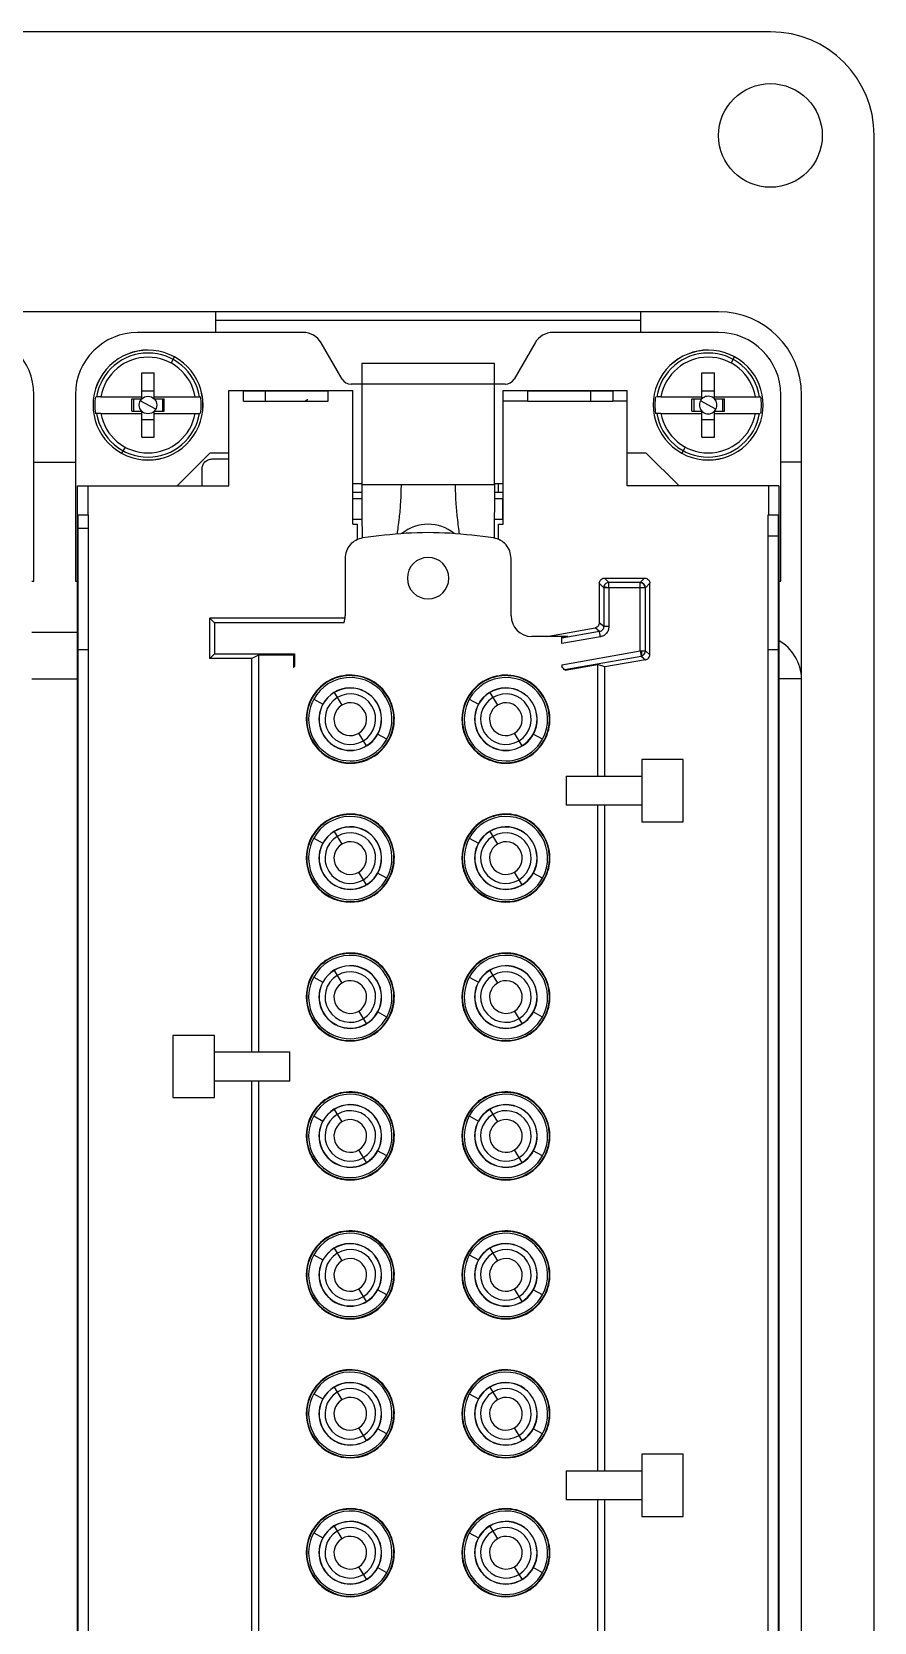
# Model space of a CAD drawing. Header units: millimetres. Extents: x 9 to 88, y -27 to 113.
# Drawn here: x 47.8 to 88.4, y 36.7 to 113.4 of the extents above; entities that cross this region are included whole.
import ezdxf

# ---------------------------------------------------------------- set-up
doc = ezdxf.new("R2010")
doc.units = ezdxf.units.MM

msp = doc.modelspace()

# ---------------------------------------------------------------- linework, layer by layer
at = {"color": 7, "linetype": 'Continuous', "lineweight": 25}
for p, q in [((83.392, 113.383), (14.392, 113.383)), ((88.392, -21.617), (88.392, 108.383)), ((80.892, 99.883), (16.892, 99.883)), ((56.642, 99.883), (56.642, 98.883)), ((77.142, 98.883), (77.142, 99.883)), ((56.642, 99.47), (77.142, 99.47)), ((60.871, 98.883), (52.892, 98.883)), ((62.748, 96.633), (61.737, 98.383)), ((72.047, 98.383), (71.036, 96.633)), ((80.892, 98.883), (72.913, 98.883)), ((54.5, 97.41), (54.663, 97.709)), ((81.5, 97.41), (81.663, 97.709)), ((53.092, 96.933), (53.692, 96.933)), ((53.092, 95.683), (53.092, 96.933)), ((53.692, 95.683), (53.692, 96.933)), ((70.092, 97.393), (63.692, 97.393)), ((63.692, 97.393), (63.692, 91.559)), ((70.092, 91.559), (70.092, 97.393)), ((80.092, 96.933), (80.692, 96.933)), ((80.092, 95.683), (80.092, 96.933)), ((80.692, 95.683), (80.692, 96.933)), ((47.892, 86.883), (47.892, 95.883)), ((49.892, 95.883), (49.892, 86.883)), ((53.092, 96.076), (53.692, 96.076)), ((57.292, 91.483), (57.292, 96.083)), ((57.292, 96.083), (63.266, 96.083)), ((57.992, 95.566), (57.992, 96.083)), ((57.992, 96.066), (62.083, 96.066)), ((59.062, 95.566), (59.062, 96.066)), ((62.083, 95.566), (62.083, 96.083)), ((63.692, 96.383), (63.181, 96.383)), ((63.266, 89.636), (63.266, 96.083)), ((70.092, 96.383), (63.692, 96.383)), ((70.603, 96.383), (70.092, 96.383)), ((70.518, 89.636), (70.518, 96.083)), ((70.518, 96.083), (76.492, 96.083)), ((71.701, 95.566), (71.701, 96.083)), ((71.701, 96.066), (75.792, 96.066)), ((74.722, 96.066), (74.722, 95.566)), ((75.792, 96.083), (75.792, 95.583)), ((80.092, 96.076), (80.692, 96.076)), ((83.892, 86.883), (83.892, 95.883)), ((84.892, -9.117), (84.892, 95.883)), ((51.117, 95.783), (53.092, 95.783)), ((52.61, 95.083), (52.61, 95.683)), ((52.61, 95.683), (53.092, 95.683)), ((52.7, 95.683), (52.7, 95.083)), ((53.764, 95.18), (53.02, 95.587)), ((53.692, 95.783), (55.667, 95.783)), ((53.692, 95.683), (54.174, 95.683)), ((54.085, 95.683), (54.085, 95.083)), ((54.174, 95.083), (54.174, 95.683)), ((55.869, 95.783), (55.928, 95.783)), ((57.992, 95.566), (62.083, 95.566)), ((60.944, 95.573), (61.098, 95.65)), ((60.944, 95.573), (61.085, 95.65)), ((61.085, 95.65), (61.099, 95.65)), ((70.518, 95.583), (71.701, 95.583)), ((71.701, 95.566), (75.792, 95.566)), ((75.792, 95.566), (75.792, 95.583)), ((75.792, 95.583), (76.492, 95.583)), ((76.492, 91.483), (76.492, 95.583)), ((78.117, 95.783), (80.092, 95.783)), ((79.61, 95.083), (79.61, 95.683)), ((79.61, 95.683), (80.092, 95.683)), ((79.7, 95.683), (79.7, 95.083)), ((80.764, 95.18), (80.02, 95.587)), ((80.692, 95.783), (82.667, 95.783)), ((80.692, 95.683), (81.174, 95.683)), ((81.085, 95.683), (81.085, 95.083)), ((81.174, 95.083), (81.174, 95.683)), ((82.869, 95.783), (82.928, 95.783)), ((50.915, 94.983), (50.856, 94.983)), ((51.117, 94.983), (53.092, 94.983)), ((52.61, 95.083), (53.092, 95.083)), ((53.092, 93.833), (53.092, 95.083)), ((53.092, 94.691), (53.692, 94.691)), ((53.692, 93.833), (53.692, 95.083)), ((53.692, 95.083), (54.174, 95.083)), ((53.692, 94.983), (55.667, 94.983)), ((77.915, 94.983), (77.856, 94.983)), ((78.117, 94.983), (80.092, 94.983)), ((79.61, 95.083), (80.092, 95.083)), ((80.092, 93.833), (80.092, 95.083)), ((80.092, 94.691), (80.692, 94.691)), ((80.692, 93.833), (80.692, 95.083)), ((80.692, 95.083), (81.174, 95.083)), ((80.692, 94.983), (82.667, 94.983)), ((53.092, 93.833), (53.692, 93.833)), ((80.092, 93.833), (80.692, 93.833)), ((52.285, 93.356), (52.122, 93.058)), ((54.792, 91.483), (56.392, 93.083)), ((56.392, 93.083), (57.292, 93.083)), ((76.492, 93.083), (77.392, 93.083)), ((77.392, 93.083), (78.992, 91.483)), ((79.285, 93.356), (79.122, 93.058)), ((47.892, 92.633), (49.892, 92.633)), ((55.989, 92.283), (55.989, 91.483)), ((56.489, 92.783), (57.292, 92.783)), ((84.892, 92.633), (83.892, 92.633)), ((49.992, 91.483), (57.292, 91.483)), ((49.992, -4.717), (49.992, 91.483)), ((50.492, 91.483), (50.492, 90.083)), ((63.692, 91.583), (63.266, 91.583)), ((63.692, 91.559), (70.092, 91.559)), ((70.518, 91.583), (70.092, 91.583)), ((70.292, 91.183), (70.292, 91.583)), ((83.792, 91.483), (76.492, 91.483)), ((83.292, 91.483), (83.292, 90.083)), ((83.792, 91.483), (83.792, -4.717)), ((63.266, 91.183), (63.694, 91.183)), ((63.266, 90.883), (63.695, 90.883)), ((70.089, 90.883), (70.492, 90.883)), ((70.09, 91.183), (70.518, 91.183)), ((70.492, 89.883), (70.492, 90.883)), ((49.992, 90.083), (50.509, 90.083)), ((50.01, 90.083), (50.01, -3.317)), ((50.509, 90.083), (50.509, 89.442)), ((63.266, 89.883), (63.703, 89.883)), ((70.082, 89.883), (70.492, 89.883)), ((83.275, 90.083), (83.792, 90.083)), ((83.275, -3.317), (83.275, 90.083)), ((83.775, -3.317), (83.775, 90.083)), ((50.01, 89.442), (50.509, 89.442)), ((50.509, 89.442), (50.509, -3.317)), ((63.266, 89.636), (63.492, 89.636)), ((63.492, 88.902), (63.492, 89.636)), ((70.292, 88.902), (70.292, 89.636)), ((70.292, 89.636), (70.518, 89.636)), ((83.275, 89.083), (83.775, 89.083)), ((62.892, 87.986), (62.892, 85.224)), ((70.892, 85.224), (70.892, 87.986)), ((47.792, 86.883), (47.892, 86.883)), ((49.892, 86.883), (49.992, 86.883)), ((75.144, 86.785), (75.358, 86.571)), ((75.144, 86.785), (75.144, 84.88)), ((75.394, 87.035), (75.608, 86.821)), ((75.394, 87.035), (77.33, 87.035)), ((77.116, 86.821), (75.608, 86.821)), ((77.33, 87.035), (77.116, 86.821)), ((77.116, 83.523), (77.116, 86.821)), ((77.58, 86.785), (77.366, 86.571)), ((77.58, 83.343), (77.58, 86.785)), ((83.792, 86.883), (83.892, 86.883)), ((77.357, 86.571), (75.358, 86.571)), ((75.358, 86.571), (75.358, 84.7)), ((75.366, 86.635), (75.608, 86.571)), ((75.608, 86.571), (75.608, 84.7)), ((77.366, 83.523), (77.366, 86.571)), ((49.992, 84.411), (47.792, 84.411)), ((56.374, 85.101), (56.592, 84.883)), ((62.884, 85.101), (56.374, 85.101)), ((56.374, 83.165), (56.374, 85.101)), ((56.592, 84.883), (56.592, 83.383)), ((62.832, 84.883), (56.592, 84.883)), ((72.616, 84.224), (74.937, 84.634)), ((75.151, 84.454), (73.338, 84.134)), ((75.151, 84.454), (74.937, 84.634)), ((75.358, 84.7), (75.144, 84.88)), ((73.622, 84.224), (71.892, 84.224)), ((73.334, 83.88), (73.334, 84.224)), ((75.195, 84.208), (73.334, 83.88)), ((73.338, 84.134), (73.378, 84.181)), ((73.378, 84.224), (73.378, 84.181)), ((73.378, 84.181), (73.622, 84.224)), ((50.509, 83.583), (50.01, 83.583)), ((56.374, 83.165), (56.592, 83.383)), ((58.379, 83.165), (56.374, 83.165)), ((56.592, 83.383), (60.45, 83.383)), ((58.379, 83.165), (58.729, 83.34)), ((58.379, 83.165), (58.379, 64.183)), ((58.729, 64.183), (58.729, 83.34)), ((58.729, 83.34), (60.406, 83.34)), ((60.45, 83.383), (60.406, 83.34)), ((60.406, 83.34), (60.406, 82.724)), ((60.45, 83.383), (60.45, 82.772)), ((73.334, 82.856), (77.116, 83.523)), ((73.334, 82.856), (73.334, 82.771)), ((73.465, 82.625), (77.16, 83.276)), ((73.494, 82.59), (75.056, 82.865)), ((75.056, 82.865), (75.056, 77.483)), ((75.405, 82.75), (75.056, 82.865)), ((77.374, 83.097), (75.405, 82.75)), ((77.116, 83.523), (77.16, 83.276)), ((77.116, 83.523), (77.366, 83.523)), ((77.16, 83.276), (77.374, 83.097)), ((77.366, 83.523), (77.58, 83.343)), ((83.775, 83.583), (83.275, 83.583)), ((47.792, 82.175), (49.992, 82.175)), ((75.405, 77.483), (75.405, 82.75)), ((84.892, 82.175), (83.792, 82.175)), ((62.362, 81.514), (62.732, 80.907)), ((69.862, 81.514), (70.232, 80.907)), ((61.278, 81.252), (61.299, 81.24)), ((61.378, 81.197), (61.826, 80.952)), ((68.778, 81.252), (68.799, 81.24)), ((68.878, 81.197), (69.326, 80.952)), ((63.922, 78.952), (63.552, 79.56)), ((64.906, 79.269), (64.458, 79.514)), ((65.006, 79.215), (64.985, 79.226)), ((71.422, 78.952), (71.052, 79.56)), ((72.406, 79.269), (71.958, 79.514)), ((72.506, 79.215), (72.485, 79.226)), ((79.192, 78.283), (77.192, 78.283)), ((77.192, 78.283), (77.192, 75.283)), ((79.192, 75.283), (79.192, 78.283)), ((73.551, 77.483), (77.192, 77.483)), ((73.551, 77.483), (73.551, 76.083)), ((77.192, 76.083), (73.551, 76.083)), ((75.056, 76.083), (75.056, 43.983)), ((75.405, 43.983), (75.405, 76.083)), ((77.192, 75.283), (79.192, 75.283)), ((61.278, 74.552), (61.299, 74.54)), ((61.378, 74.497), (61.826, 74.252)), ((62.362, 74.814), (62.732, 74.207)), ((68.778, 74.552), (68.799, 74.54)), ((68.878, 74.497), (69.326, 74.252)), ((69.862, 74.814), (70.232, 74.207)), ((63.922, 72.252), (63.552, 72.86)), ((64.906, 72.569), (64.458, 72.814)), ((65.006, 72.515), (64.985, 72.526)), ((71.422, 72.252), (71.052, 72.86)), ((72.406, 72.569), (71.958, 72.814)), ((72.506, 72.515), (72.485, 72.526)), ((61.278, 67.852), (61.299, 67.84)), ((61.378, 67.797), (61.826, 67.552)), ((62.362, 68.114), (62.732, 67.507)), ((68.778, 67.852), (68.799, 67.84)), ((68.878, 67.797), (69.326, 67.552)), ((69.862, 68.114), (70.232, 67.507)), ((63.922, 65.552), (63.552, 66.16)), ((64.906, 65.869), (64.458, 66.114)), ((71.422, 65.552), (71.052, 66.16)), ((72.406, 65.869), (71.958, 66.114)), ((65.006, 65.815), (64.985, 65.826)), ((72.506, 65.815), (72.485, 65.826)), ((56.592, 64.983), (54.592, 64.983)), ((54.592, 64.983), (54.592, 61.983)), ((56.592, 61.983), (56.592, 64.983)), ((56.592, 64.183), (60.233, 64.183)), ((60.233, 62.783), (60.233, 64.183)), ((60.233, 62.783), (56.592, 62.783)), ((58.379, 62.783), (58.379, 24.183)), ((58.729, 24.183), (58.729, 62.783)), ((54.592, 61.983), (56.592, 61.983)), ((62.362, 61.414), (62.732, 60.807)), ((69.862, 61.414), (70.232, 60.807)), ((61.278, 61.152), (61.299, 61.14)), ((61.378, 61.097), (61.826, 60.852)), ((68.778, 61.152), (68.799, 61.14)), ((68.878, 61.097), (69.326, 60.852)), ((63.922, 58.852), (63.552, 59.46)), ((64.906, 59.169), (64.458, 59.414)), ((65.006, 59.115), (64.985, 59.126)), ((71.422, 58.852), (71.052, 59.46)), ((72.406, 59.169), (71.958, 59.414)), ((72.506, 59.115), (72.485, 59.126)), ((62.362, 54.714), (62.732, 54.107)), ((69.862, 54.714), (70.232, 54.107)), ((61.278, 54.452), (61.299, 54.44)), ((61.378, 54.397), (61.826, 54.152)), ((68.778, 54.452), (68.799, 54.44)), ((68.878, 54.397), (69.326, 54.152)), ((63.922, 52.152), (63.552, 52.76)), ((64.906, 52.469), (64.458, 52.714)), ((65.006, 52.415), (64.985, 52.426)), ((71.422, 52.152), (71.052, 52.76)), ((72.406, 52.469), (71.958, 52.714)), ((72.506, 52.415), (72.485, 52.426)), ((61.278, 47.752), (61.299, 47.74)), ((61.378, 47.697), (61.826, 47.452)), ((62.362, 48.014), (62.732, 47.407)), ((68.778, 47.752), (68.799, 47.74)), ((68.878, 47.697), (69.326, 47.452)), ((69.862, 48.014), (70.232, 47.407)), ((63.922, 45.452), (63.552, 46.06)), ((71.422, 45.452), (71.052, 46.06)), ((64.906, 45.769), (64.458, 46.014)), ((65.006, 45.715), (64.985, 45.726)), ((72.406, 45.769), (71.958, 46.014)), ((72.506, 45.715), (72.485, 45.726)), ((77.192, 44.783), (77.192, 41.783)), ((79.192, 44.783), (77.192, 44.783)), ((79.192, 41.783), (79.192, 44.783)), ((73.551, 43.983), (77.192, 43.983)), ((73.551, 43.983), (73.551, 42.583)), ((77.192, 42.583), (73.551, 42.583)), ((75.056, 42.583), (75.056, 10.483)), ((75.405, 10.483), (75.405, 42.583)), ((77.192, 41.783), (79.192, 41.783)), ((61.278, 41.052), (61.299, 41.04)), ((61.378, 40.997), (61.826, 40.752)), ((62.362, 41.314), (62.732, 40.707)), ((68.778, 41.052), (68.799, 41.04)), ((68.878, 40.997), (69.326, 40.752)), ((69.862, 41.314), (70.232, 40.707)), ((63.922, 38.752), (63.552, 39.36)), ((64.906, 39.069), (64.458, 39.314)), ((71.422, 38.752), (71.052, 39.36)), ((72.406, 39.069), (71.958, 39.314)), ((65.006, 39.015), (64.985, 39.026)), ((72.506, 39.015), (72.485, 39.026))]:
    msp.add_line(p, q, dxfattribs=at)
at = {"color": 7, "linetype": 'Continuous', "lineweight": 25, "flags": 128}
msp.add_lwpolyline([(75.608, 86.571), (75.608, 86.619), (75.608, 86.665), (75.608, 86.708), (75.608, 86.746), (75.608, 86.777), (75.608, 86.8), (75.608, 86.815), (75.608, 86.821)], dxfattribs=at)
at = {"color": 7, "linetype": 'Continuous', "lineweight": 25}
for centre, radius in [((83.392, 108.383), 2.5), ((53.392, 95.383), 0.424)]:
    msp.add_circle(centre, radius, dxfattribs=at)
for centre, radius, start, end in [((83.392, 108.383), 5, 0, 90), ((80.892, 95.883), 4, 0, 90), ((44.892, 95.883), 3, 0, 90), ((52.892, 95.883), 3, 90, 180), ((60.871, 97.883), 1, 30, 90), ((72.913, 97.883), 1, 90, 150), ((80.892, 95.883), 3, 0, 90), ((53.392, 95.383), 2.65, 61.35211, 241.35211), ((53.392, 95.383), 2.649, 61.35211, 241.35211), ((53.392, 95.383), 2.509, 9.17264, 170.82736), ((53.392, 95.383), 2.31, 9.97153, 170.02847), ((53.392, 95.383), 2.65, 241.35211, 61.35211), ((53.392, 95.383), 2.649, 241.35211, 61.35211), ((80.392, 95.383), 2.65, 61.35211, 241.35211), ((80.392, 95.383), 2.649, 61.35211, 241.35211), ((80.392, 95.383), 2.509, 9.17264, 170.82736), ((80.392, 95.383), 2.31, 9.97153, 170.02847), ((80.392, 95.383), 2.65, 241.35211, 61.35211), ((80.392, 95.383), 2.649, 241.35211, 61.35211), ((63.181, 96.883), 0.5, 210, 270), ((70.603, 96.883), 0.5, 270, 330), ((53.392, 95.383), 2.568, 171.0377, 188.9623), ((53.392, 95.383), 2.568, 351.0377, 8.9623), ((80.392, 95.383), 2.568, 171.0377, 188.9623), ((80.392, 95.383), 0.424, 151.35211, 225), ((80.392, 95.383), 0.424, 225, 151.35211), ((80.392, 95.383), 2.568, 351.0377, 8.9623), ((53.392, 95.383), 2.509, 189.17264, 350.82736), ((53.392, 95.383), 2.31, 189.97153, 350.02847), ((80.392, 95.383), 2.509, 189.17264, 350.82736), ((80.392, 95.383), 2.31, 189.97153, 350.02847), ((66.892, 87.633), 2, 50.83698, 129.16603), ((66.892, 87.033), 1, 90, 270), ((66.892, 87.033), 1, 270, 90), ((75.608, 86.571), 0.25, 90.02088, 164.97725), ((77.11, 86.574), 0.247, 359.27462, 88.61068), ((77.116, 86.571), 0.25, 0.02044, 89.97956), ((75.608, 86.571), 0.25, 164.97705, 179.98226), ((61.892, 85.224), 1, 340.05576, 360), ((71.892, 85.224), 1, 180, 270), ((82.712, 82.134), 2.18, 1.08607, 60.31516), ((76.907, 83.423), 0.292, 329.96447, 19.98578), ((77.116, 83.523), 0.25, 280.01649, 359.98351), ((63.142, 80.233), 3.7, 136.68286, 137.67706), ((63.142, 80.233), 2.124, 331.35211, 151.35211), ((63.142, 80.233), 2.1, 331.35211, 151.35211), ((63.142, 80.233), 2.01, 331.35211, 151.35211), ((70.642, 80.233), 2.124, 331.35211, 151.35211), ((70.642, 80.233), 2.1, 331.35211, 151.35211), ((70.642, 80.233), 2.01, 331.35211, 151.35211), ((70.642, 80.233), 3.7, 39.5665, 43.31418), ((63.142, 80.233), 1.51, 331.35211, 151.35211), ((63.142, 80.233), 1.5, 331.35211, 151.35211), ((63.142, 80.233), 1.22, 301.35211, 121.35211), ((70.642, 80.233), 1.51, 331.35211, 151.35211), ((70.642, 80.233), 1.5, 331.35211, 151.35211), ((70.642, 80.233), 1.22, 301.35211, 121.35211), ((63.142, 80.233), 2.124, 151.35211, 331.35211), ((63.142, 80.233), 2.1, 151.35211, 331.35211), ((63.142, 80.233), 2.01, 151.35211, 331.35211), ((63.142, 80.233), 1.51, 151.35211, 331.35211), ((63.142, 80.233), 1.5, 151.35211, 331.35211), ((63.142, 80.233), 1.22, 121.35211, 301.35211), ((63.142, 80.233), 0.789, 121.35211, 301.35211), ((63.142, 80.233), 0.789, 301.35211, 121.35211), ((70.642, 80.233), 2.124, 151.35211, 331.35211), ((70.642, 80.233), 2.1, 151.35211, 331.35211), ((70.642, 80.233), 2.01, 151.35211, 331.35211), ((70.642, 80.233), 1.51, 151.35211, 331.35211), ((70.642, 80.233), 1.5, 151.35211, 331.35211), ((70.642, 80.233), 1.22, 121.35211, 301.35211), ((70.642, 80.233), 0.789, 121.35211, 301.35211), ((70.642, 80.233), 0.789, 301.35211, 121.35211), ((63.142, 73.533), 2.124, 331.35211, 151.35211), ((63.142, 73.533), 2.1, 331.35211, 151.35211), ((63.142, 73.533), 2.01, 331.35211, 151.35211), ((70.642, 73.533), 2.124, 331.35211, 151.35211), ((70.642, 73.533), 2.1, 331.35211, 151.35211), ((70.642, 73.533), 2.01, 331.35211, 151.35211), ((63.142, 73.533), 2.124, 151.35211, 331.35211), ((63.142, 73.533), 2.1, 151.35211, 331.35211), ((63.142, 73.533), 2.01, 151.35211, 331.35211), ((63.142, 73.533), 1.51, 331.35211, 151.35211), ((63.142, 73.533), 1.5, 331.35211, 151.35211), ((63.142, 73.533), 1.22, 121.35211, 301.35211), ((63.142, 73.533), 1.22, 301.35211, 121.35211), ((70.642, 73.533), 2.124, 151.35211, 331.35211), ((70.642, 73.533), 2.1, 151.35211, 331.35211), ((70.642, 73.533), 2.01, 151.35211, 331.35211), ((70.642, 73.533), 1.51, 331.35211, 151.35211), ((70.642, 73.533), 1.5, 331.35211, 151.35211), ((70.642, 73.533), 1.22, 121.35211, 301.35211), ((70.642, 73.533), 1.22, 301.35211, 121.35211), ((63.142, 73.533), 1.51, 151.35211, 331.35211), ((63.142, 73.533), 1.5, 151.35211, 331.35211), ((63.142, 73.533), 0.789, 121.35211, 301.35211), ((63.142, 73.533), 0.789, 301.35211, 121.35211), ((70.642, 73.533), 1.51, 151.35211, 331.35211), ((70.642, 73.533), 1.5, 151.35211, 331.35211), ((70.642, 73.533), 0.789, 121.35211, 301.35211), ((70.642, 73.533), 0.789, 301.35211, 121.35211), ((63.142, 66.833), 2.124, 331.35211, 151.35211), ((63.142, 66.833), 2.1, 331.35211, 151.35211), ((63.142, 66.833), 2.01, 331.35211, 151.35211), ((63.142, 66.833), 1.51, 331.35211, 151.35211), ((63.142, 66.833), 1.5, 331.35211, 151.35211), ((70.642, 66.833), 2.124, 331.35211, 151.35211), ((70.642, 66.833), 2.1, 331.35211, 151.35211), ((70.642, 66.833), 2.01, 331.35211, 151.35211), ((70.642, 66.833), 1.51, 331.35211, 151.35211), ((70.642, 66.833), 1.5, 331.35211, 151.35211), ((63.142, 66.833), 2.124, 151.35211, 331.35211), ((63.142, 66.833), 2.1, 151.35211, 331.35211), ((63.142, 66.833), 2.01, 151.35211, 331.35211), ((63.142, 66.833), 1.51, 151.35211, 331.35211), ((63.142, 66.833), 1.5, 151.35211, 331.35211), ((63.142, 66.833), 1.22, 121.35211, 301.35211), ((63.142, 66.833), 0.789, 121.35211, 301.35211), ((63.142, 66.833), 1.22, 301.35211, 121.35211), ((63.142, 66.833), 0.789, 301.35211, 121.35211), ((70.642, 66.833), 2.124, 151.35211, 331.35211), ((70.642, 66.833), 2.1, 151.35211, 331.35211), ((70.642, 66.833), 2.01, 151.35211, 331.35211), ((70.642, 66.833), 1.51, 151.35211, 331.35211), ((70.642, 66.833), 1.5, 151.35211, 331.35211), ((70.642, 66.833), 1.22, 121.35211, 301.35211), ((70.642, 66.833), 0.789, 121.35211, 301.35211), ((70.642, 66.833), 1.22, 301.35211, 121.35211), ((70.642, 66.833), 0.789, 301.35211, 121.35211), ((63.142, 60.133), 2.124, 331.35211, 151.35211), ((63.142, 60.133), 2.1, 331.35211, 151.35211), ((63.142, 60.133), 2.01, 331.35211, 151.35211), ((70.642, 60.133), 2.124, 331.35211, 151.35211), ((70.642, 60.133), 2.1, 331.35211, 151.35211), ((70.642, 60.133), 2.01, 331.35211, 151.35211), ((63.142, 60.133), 1.51, 331.35211, 151.35211), ((63.142, 60.133), 1.5, 331.35211, 151.35211), ((70.642, 60.133), 1.51, 331.35211, 151.35211), ((70.642, 60.133), 1.5, 331.35211, 151.35211), ((63.142, 60.133), 2.124, 151.35211, 331.35211), ((63.142, 60.133), 2.1, 151.35211, 331.35211), ((63.142, 60.133), 2.01, 151.35211, 331.35211), ((63.142, 60.133), 1.51, 151.35211, 331.35211), ((63.142, 60.133), 1.5, 151.35211, 331.35211), ((63.142, 60.133), 1.22, 121.35211, 301.35211), ((63.142, 60.133), 0.789, 121.35211, 301.35211), ((63.142, 60.133), 1.22, 301.35211, 121.35211), ((63.142, 60.133), 0.789, 301.35211, 121.35211), ((70.642, 60.133), 2.124, 151.35211, 331.35211), ((70.642, 60.133), 2.1, 151.35211, 331.35211), ((70.642, 60.133), 2.01, 151.35211, 331.35211), ((70.642, 60.133), 1.51, 151.35211, 331.35211), ((70.642, 60.133), 1.5, 151.35211, 331.35211), ((70.642, 60.133), 1.22, 121.35211, 301.35211), ((70.642, 60.133), 0.789, 121.35211, 301.35211), ((70.642, 60.133), 1.22, 301.35211, 121.35211), ((70.642, 60.133), 0.789, 301.35211, 121.35211), ((63.142, 53.433), 2.124, 331.35211, 151.35211), ((63.142, 53.433), 2.1, 331.35211, 151.35211), ((63.142, 53.433), 2.01, 331.35211, 151.35211), ((70.642, 53.433), 2.124, 331.35211, 151.35211), ((70.642, 53.433), 2.1, 331.35211, 151.35211), ((70.642, 53.433), 2.01, 331.35211, 151.35211), ((63.142, 53.433), 1.51, 331.35211, 151.35211), ((63.142, 53.433), 1.5, 331.35211, 151.35211), ((63.142, 53.433), 1.22, 121.35211, 301.35211), ((63.142, 53.433), 1.22, 301.35211, 121.35211), ((70.642, 53.433), 1.51, 331.35211, 151.35211), ((70.642, 53.433), 1.5, 331.35211, 151.35211), ((70.642, 53.433), 1.22, 121.35211, 301.35211), ((70.642, 53.433), 1.22, 301.35211, 121.35211), ((63.142, 53.433), 2.124, 151.35211, 331.35211), ((63.142, 53.433), 2.1, 151.35211, 331.35211), ((63.142, 53.433), 2.01, 151.35211, 331.35211), ((63.142, 53.433), 1.51, 151.35211, 331.35211), ((63.142, 53.433), 1.5, 151.35211, 331.35211), ((63.142, 53.433), 0.789, 121.35211, 301.35211), ((63.142, 53.433), 0.789, 301.35211, 121.35211), ((70.642, 53.433), 2.124, 151.35211, 331.35211), ((70.642, 53.433), 2.1, 151.35211, 331.35211), ((70.642, 53.433), 2.01, 151.35211, 331.35211), ((70.642, 53.433), 1.51, 151.35211, 331.35211), ((70.642, 53.433), 1.5, 151.35211, 331.35211), ((70.642, 53.433), 0.789, 121.35211, 301.35211), ((70.642, 53.433), 0.789, 301.35211, 121.35211), ((63.142, 46.733), 2.124, 331.35211, 151.35211), ((63.142, 46.733), 2.1, 331.35211, 151.35211), ((63.142, 46.733), 2.01, 331.35211, 151.35211), ((70.642, 46.733), 2.124, 331.35211, 151.35211), ((70.642, 46.733), 2.1, 331.35211, 151.35211), ((70.642, 46.733), 2.01, 331.35211, 151.35211), ((63.142, 46.733), 2.124, 151.35211, 331.35211), ((63.142, 46.733), 2.1, 151.35211, 331.35211), ((63.142, 46.733), 2.01, 151.35211, 331.35211), ((63.142, 46.733), 1.51, 331.35211, 151.35211), ((63.142, 46.733), 1.5, 331.35211, 151.35211), ((63.142, 46.733), 1.22, 121.35211, 301.35211), ((63.142, 46.733), 1.22, 301.35211, 121.35211), ((70.642, 46.733), 2.124, 151.35211, 331.35211), ((70.642, 46.733), 2.1, 151.35211, 331.35211), ((70.642, 46.733), 2.01, 151.35211, 331.35211), ((70.642, 46.733), 1.51, 331.35211, 151.35211), ((70.642, 46.733), 1.5, 331.35211, 151.35211), ((70.642, 46.733), 1.22, 121.35211, 301.35211), ((70.642, 46.733), 1.22, 301.35211, 121.35211), ((63.142, 46.733), 1.51, 151.35211, 331.35211), ((63.142, 46.733), 1.5, 151.35211, 331.35211), ((63.142, 46.733), 0.789, 121.35211, 301.35211), ((63.142, 46.733), 0.789, 301.35211, 121.35211), ((70.642, 46.733), 1.51, 151.35211, 331.35211), ((70.642, 46.733), 1.5, 151.35211, 331.35211), ((70.642, 46.733), 0.789, 121.35211, 301.35211), ((70.642, 46.733), 0.789, 301.35211, 121.35211), ((63.142, 40.033), 2.124, 331.35211, 151.35211), ((63.142, 40.033), 2.1, 331.35211, 151.35211), ((63.142, 40.033), 2.01, 331.35211, 151.35211), ((63.142, 40.033), 1.51, 331.35211, 151.35211), ((63.142, 40.033), 1.5, 331.35211, 151.35211), ((70.642, 40.033), 2.124, 331.35211, 151.35211), ((70.642, 40.033), 2.1, 331.35211, 151.35211), ((70.642, 40.033), 2.01, 331.35211, 151.35211), ((70.642, 40.033), 1.51, 331.35211, 151.35211), ((70.642, 40.033), 1.5, 331.35211, 151.35211), ((63.142, 40.033), 2.124, 151.35211, 331.35211), ((63.142, 40.033), 2.1, 151.35211, 331.35211), ((63.142, 40.033), 2.01, 151.35211, 331.35211), ((63.142, 40.033), 1.51, 151.35211, 331.35211), ((63.142, 40.033), 1.5, 151.35211, 331.35211), ((63.142, 40.033), 1.22, 121.35211, 301.35211), ((63.142, 40.033), 0.789, 121.35211, 301.35211), ((63.142, 40.033), 1.22, 301.35211, 121.35211), ((63.142, 40.033), 0.789, 301.35211, 121.35211), ((70.642, 40.033), 2.124, 151.35211, 331.35211), ((70.642, 40.033), 2.1, 151.35211, 331.35211), ((70.642, 40.033), 2.01, 151.35211, 331.35211), ((70.642, 40.033), 1.51, 151.35211, 331.35211), ((70.642, 40.033), 1.5, 151.35211, 331.35211), ((70.642, 40.033), 1.22, 121.35211, 301.35211), ((70.642, 40.033), 0.789, 121.35211, 301.35211), ((70.642, 40.033), 1.22, 301.35211, 121.35211), ((70.642, 40.033), 0.789, 301.35211, 121.35211)]:
    msp.add_arc(centre, radius, start, end, dxfattribs=at)
for points in [[(76.492, 95.583), (76.492, 95.649), (76.492, 95.78), (76.492, 95.945), (76.492, 96.061), (76.492, 96.076), (76.492, 96.083)], [(63.734, 88.973), (63.62, 88.943), (63.391, 88.882), (63.117, 88.647), (62.928, 88.339), (62.904, 88.104), (62.892, 87.986)], [(70.892, 87.986), (70.88, 88.104), (70.856, 88.339), (70.667, 88.647), (70.393, 88.882), (70.164, 88.943), (70.05, 88.973)], [(75.195, 84.208), (75.189, 84.24), (75.178, 84.304), (75.164, 84.384), (75.153, 84.442), (75.152, 84.45), (75.151, 84.454)], [(75.608, 84.7), (75.575, 84.7), (75.511, 84.7), (75.429, 84.7), (75.371, 84.7), (75.362, 84.7), (75.358, 84.7)]]:
    msp.add_open_spline(points, degree=3, dxfattribs=at)
for points, knots in [([(51.117, 95.783), (51.092, 95.783), (51.042, 95.783), (50.978, 95.783), (50.93, 95.783), (50.92, 95.783), (50.915, 95.783)], [0, 0, 0, 0, 0.250717, 0.500289, 0.749653, 1, 1, 1, 1]), ([(55.667, 95.783), (55.694, 95.783), (55.744, 95.783), (55.808, 95.783), (55.855, 95.783), (55.864, 95.783), (55.869, 95.783)], [0, 0, 0, 0, 0.273018, 0.500232, 0.754939, 1, 1, 1, 1]), ([(78.117, 95.783), (78.092, 95.783), (78.042, 95.783), (77.978, 95.783), (77.93, 95.783), (77.92, 95.783), (77.915, 95.783)], [0, 0, 0, 0, 0.2507171, 0.5002892, 0.749653, 1, 1, 1, 1]), ([(82.667, 95.783), (82.694, 95.783), (82.744, 95.783), (82.808, 95.783), (82.855, 95.783), (82.864, 95.783), (82.869, 95.783)], [0, 0, 0, 0, 0.273018, 0.500232, 0.754939, 1, 1, 1, 1]), ([(51.117, 94.983), (51.09, 94.983), (51.04, 94.983), (50.976, 94.983), (50.929, 94.983), (50.92, 94.983), (50.915, 94.983)], [0, 0, 0, 0, 0.273018, 0.500232, 0.754939, 1, 1, 1, 1]), ([(55.667, 94.983), (55.692, 94.983), (55.742, 94.983), (55.807, 94.983), (55.854, 94.983), (55.864, 94.983), (55.869, 94.983)], [0, 0, 0, 0, 0.250717, 0.500289, 0.749653, 1, 1, 1, 1]), ([(78.117, 94.983), (78.09, 94.983), (78.04, 94.983), (77.976, 94.983), (77.929, 94.983), (77.92, 94.983), (77.915, 94.983)], [0, 0, 0, 0, 0.2730177, 0.5002317, 0.7549387, 1, 1, 1, 1]), ([(82.667, 94.983), (82.692, 94.983), (82.742, 94.983), (82.807, 94.983), (82.854, 94.983), (82.864, 94.983), (82.869, 94.983)], [0, 0, 0, 0, 0.250717, 0.500289, 0.749653, 1, 1, 1, 1]), ([(55.989, 92.283), (55.996, 92.349), (56.011, 92.48), (56.127, 92.645), (56.292, 92.761), (56.423, 92.776), (56.489, 92.783)], [0, 0, 0, 0, 0.25001, 0.5, 0.74999, 1, 1, 1, 1]), ([(63.692, 91.559), (63.693, 91.266), (63.695, 90.62), (63.704, 89.747), (63.708, 89.192), (63.71, 88.983)], [0, 0, 0, 0, 0.342115, 0.752656, 1, 1, 1, 1]), ([(65.589, 91.559), (65.583, 91.265), (65.57, 90.697), (65.501, 89.998), (65.438, 89.481), (65.41, 89.272), (65.396, 89.168)], [0, 0, 0, 0, 0.3037, 0.587156, 0.794392, 1, 1, 1, 1]), ([(68.195, 91.559), (68.201, 91.265), (68.214, 90.697), (68.283, 89.998), (68.346, 89.481), (68.374, 89.272), (68.389, 89.168)], [0, 0, 0, 0, 0.3037003, 0.5871555, 0.7943922, 1, 1, 1, 1]), ([(70.092, 91.559), (70.091, 91.266), (70.089, 90.62), (70.08, 89.741), (70.076, 89.18), (70.074, 88.965)], [0, 0, 0, 0, 0.339703, 0.747351, 1, 1, 1, 1]), ([(70.05, 88.973), (69.351, 89.063), (67.953, 89.241), (65.832, 89.241), (64.433, 89.063), (63.734, 88.973)], [0, 0, 0, 0, 0.333236, 0.666725, 1, 1, 1, 1]), ([(75.144, 86.785), (75.148, 86.817), (75.155, 86.883), (75.213, 86.966), (75.296, 87.023), (75.361, 87.031), (75.394, 87.035)], [0, 0, 0, 0, 0.2511859, 0.5001859, 0.7523496, 1, 1, 1, 1]), ([(77.33, 87.035), (77.363, 87.031), (77.429, 87.023), (77.512, 86.965), (77.569, 86.882), (77.577, 86.817), (77.58, 86.785)], [0, 0, 0, 0, 0.251186, 0.500186, 0.75235, 1, 1, 1, 1]), ([(77.366, 86.571), (77.366, 86.571), (77.365, 86.571), (77.36, 86.571), (77.357, 86.571)], [0, 0, 0, 0, 0.559923, 1, 1, 1, 1]), ([(75.144, 84.88), (75.141, 84.851), (75.135, 84.792), (75.089, 84.716), (75.022, 84.657), (74.965, 84.641), (74.937, 84.634)], [0, 0, 0, 0, 0.250007, 0.5, 0.749993, 1, 1, 1, 1]), ([(75.358, 84.7), (75.355, 84.671), (75.349, 84.613), (75.303, 84.537), (75.236, 84.478), (75.179, 84.462), (75.151, 84.454)], [0, 0, 0, 0, 0.2500269, 0.4999997, 0.7499727, 1, 1, 1, 1]), ([(75.608, 84.7), (75.6, 84.635), (75.585, 84.505), (75.478, 84.351), (75.344, 84.248), (75.244, 84.221), (75.195, 84.208)], [0, 0, 0, 0, 0.279687, 0.5594, 0.779702, 1, 1, 1, 1]), ([(73.334, 83.88), (73.334, 83.913), (73.334, 83.978), (73.335, 84.062), (73.336, 84.109), (73.337, 84.131), (73.338, 84.133), (73.338, 84.134)], [0, 0, 0, 0, 0.250639, 0.499687, 0.748504, 0.873905, 1, 1, 1, 1]), ([(73.334, 82.856), (73.334, 82.84), (73.334, 82.811), (73.334, 82.783), (73.334, 82.771)], [0, 0, 0, 0, 0.559882, 1, 1, 1, 1]), ([(77.374, 83.097), (77.402, 83.105), (77.458, 83.121), (77.525, 83.179), (77.571, 83.256), (77.577, 83.314), (77.58, 83.343)], [0, 0, 0, 0, 0.250007, 0.5, 0.749993, 1, 1, 1, 1])]:
    msp.add_open_spline(points, degree=3, knots=knots, dxfattribs=at)

doc.saveas('drawing.dxf')
